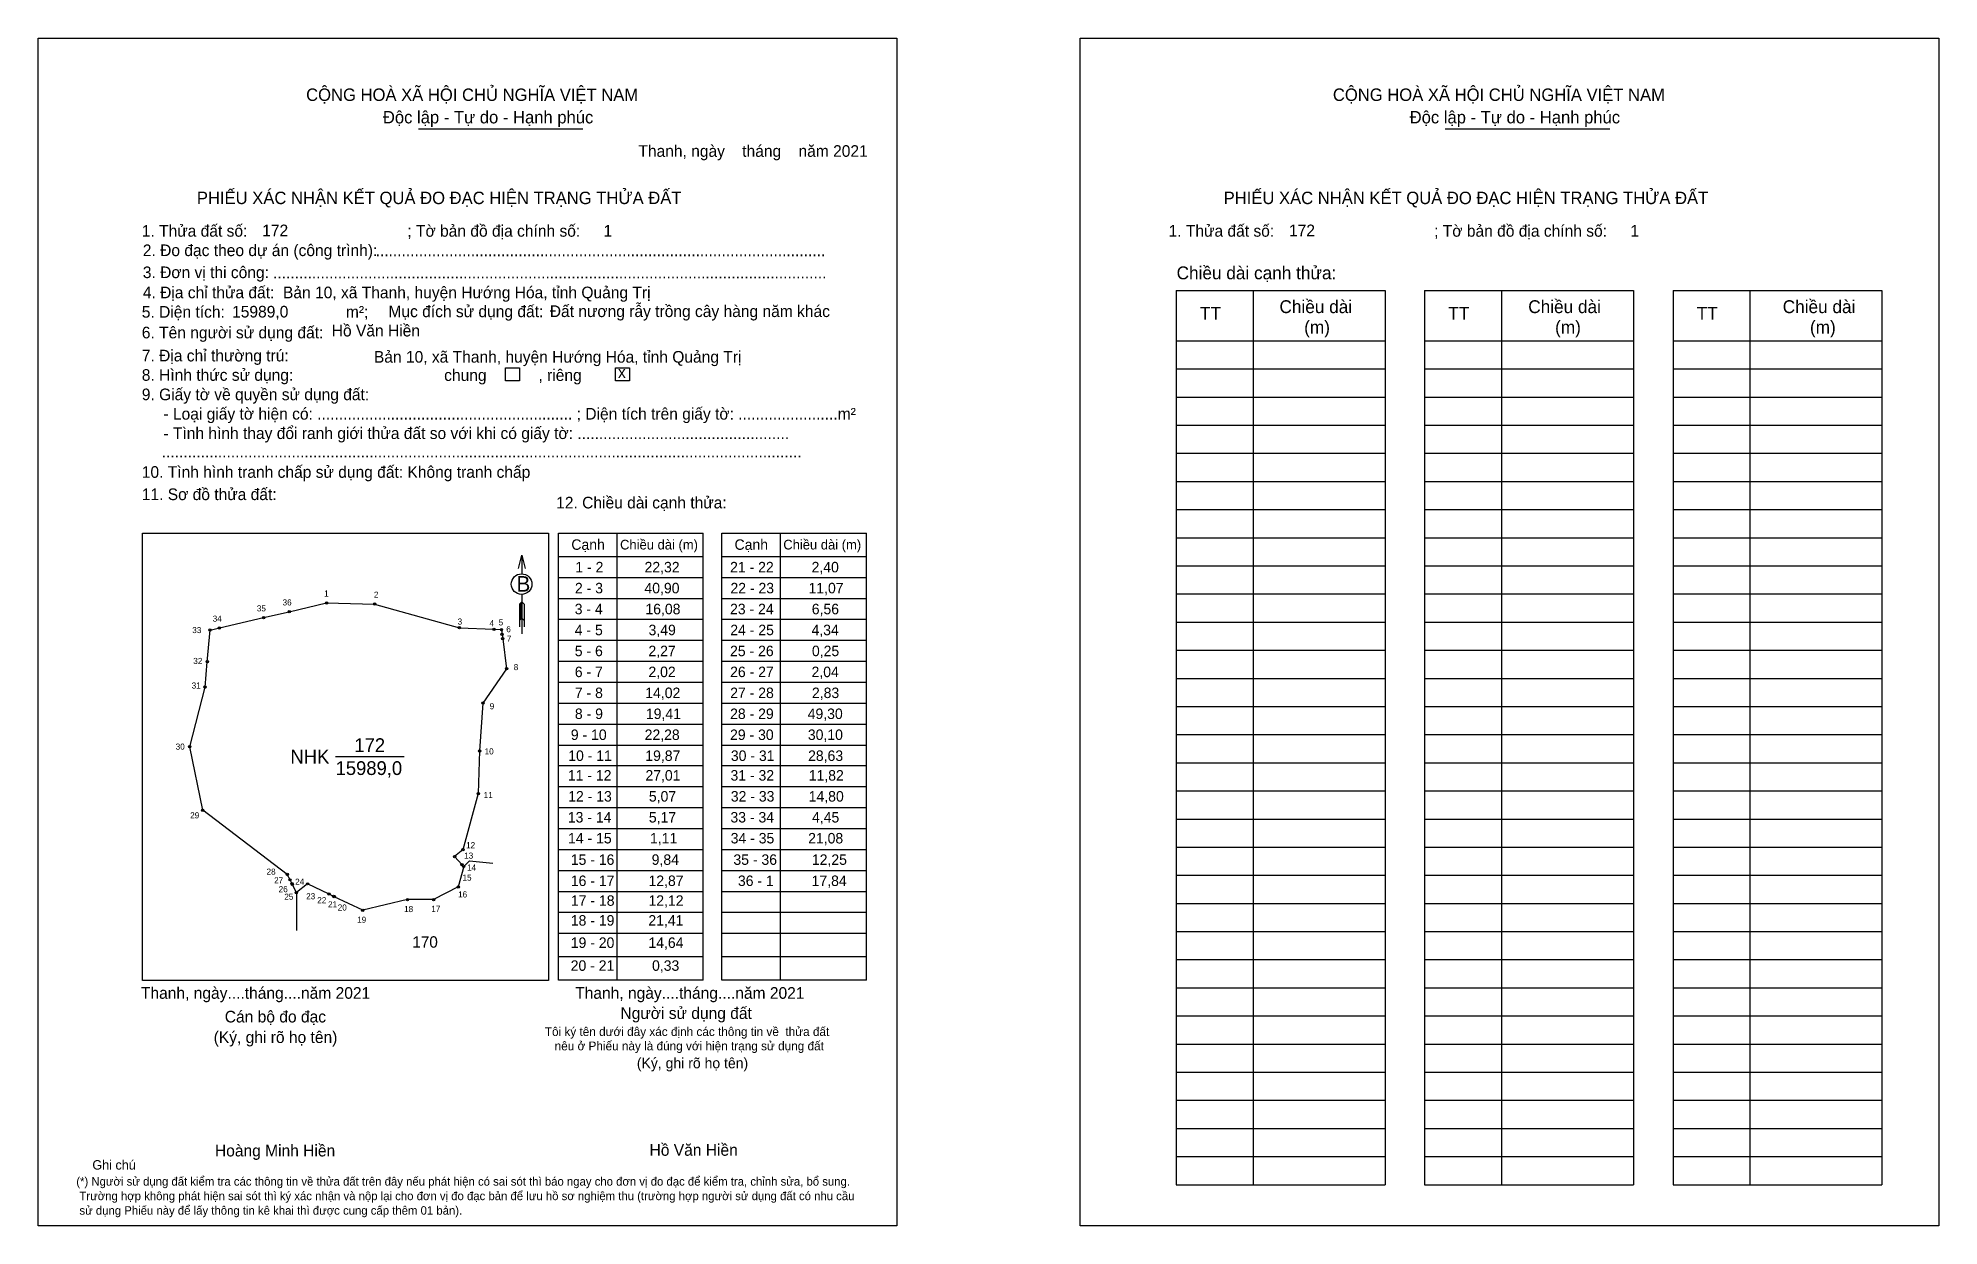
# Model space of a CAD drawing. Extents: x 546208 to 547092, y 1826021 to 1826573.
import ezdxf

# ---------------------------------------------------------------- set-up
doc = ezdxf.new("R2010")
doc.units = 0
for name, color, linetype in [('CanhThua', 7, 'Continuous'), ('kqddKhungInTrang1', 7, 'Continuous'), ('kqddKhungInTrang2', 7, 'Continuous'), ('kqddNoiDung', 7, 'Continuous'), ('kqddTemplate', 7, 'Continuous'), ('MocDinhThua', 7, 'Continuous'), ('NhanDiaChinhThua', 7, 'Continuous'), ('NhanTuCan', 7, 'Continuous'), ('RauThua', 7, 'Continuous'), ('SoHieuDinhThua', 7, 'Continuous')]:
    doc.layers.add(name, color=color, linetype=linetype)

msp = doc.modelspace()

# ---------------------------------------------------------------- linework, layer by layer
at = {"layer": 'CanhThua'}
for p, q in [((546325.15, 1826306.73), (546342.52, 1826310.77)), ((546342.52, 1826310.77), (546364.83, 1826310.25)), ((546364.83, 1826310.25), (546404.23, 1826299.26)), ((546292.69, 1826299.19), (546313.21, 1826303.96)), ((546313.21, 1826303.96), (546325.15, 1826306.73)), ((546287.04, 1826283.44), (546288.35, 1826298.19)), ((546288.35, 1826298.19), (546292.69, 1826299.19)), ((546404.23, 1826299.26), (546420.29, 1826298.55)), ((546420.29, 1826298.55), (546423.78, 1826298.39)), ((546423.78, 1826298.39), (546424.07, 1826296.14)), ((546424.07, 1826296.14), (546424.34, 1826294.14)), ((546424.34, 1826294.14), (546426.17, 1826280.23)), ((546286, 1826271.67), (546287.04, 1826283.44)), ((546426.17, 1826280.23), (546415.16, 1826264.25)), ((546278.9, 1826243.93), (546286, 1826271.67)), ((546415.16, 1826264.25), (546413.62, 1826242.02)), ((546284.97, 1826214.44), (546278.9, 1826243.93)), ((546413.62, 1826242.02), (546412.97, 1826222.16)), ((546412.97, 1826222.16), (546405.89, 1826196.09)), ((546324.23, 1826184.63), (546284.97, 1826214.44)), ((546405.89, 1826196.09), (546401.96, 1826192.89)), ((546325.51, 1826182.1), (546324.23, 1826184.63)), ((546401.96, 1826192.89), (546405.49, 1826189.12)), ((546406.25, 1826188.31), (546403.67, 1826178.81)), ((546405.49, 1826189.12), (546406.25, 1826188.31)), ((546326.43, 1826180.29), (546325.51, 1826182.1)), ((546326.54, 1826180.06), (546326.43, 1826180.29)), ((546328.49, 1826176.19), (546326.54, 1826180.06)), ((546333.65, 1826180.25), (546328.49, 1826176.19)), ((546343.63, 1826175.46), (546333.65, 1826180.25)), ((546403.67, 1826178.81), (546392.23, 1826172.92)), ((546345.79, 1826174.42), (546343.63, 1826175.46)), ((546346.08, 1826174.28), (546345.79, 1826174.42)), ((546359.28, 1826167.95), (546346.08, 1826174.28)), ((546380.11, 1826172.92), (546359.28, 1826167.95)), ((546392.23, 1826172.92), (546380.11, 1826172.92))]:
    msp.add_line(p, q, dxfattribs=at)
at = {"layer": 'kqddKhungInTrang1'}
msp.add_lwpolyline([(546208.39, 1826573.32), (546607.54, 1826573.32), (546607.54, 1826021.25), (546208.39, 1826021.25)], close=True, dxfattribs=at)
at = {"layer": 'kqddKhungInTrang2'}
msp.add_lwpolyline([(546692.69, 1826573.32), (547091.84, 1826573.32), (547091.84, 1826021.25), (546692.69, 1826021.25)], close=True, dxfattribs=at)
at = {"layer": 'kqddTemplate'}
for p, q in [((546385.19, 1826531.07), (546461.63, 1826531.07)), ((546862.37, 1826531.07), (546938.82, 1826531.07)), ((546737.37, 1826456.03), (546834.42, 1826456.03)), ((546737.37, 1826456.03), (546737.37, 1826040.42)), ((546773.09, 1826456.03), (546773.09, 1826040.42)), ((546834.42, 1826456.03), (546834.42, 1826040.42)), ((546852.81, 1826456.03), (546852.81, 1826040.42)), ((546852.81, 1826456.03), (546949.87, 1826456.03)), ((546888.53, 1826456.03), (546888.53, 1826040.42)), ((546949.87, 1826456.03), (546949.87, 1826040.42)), ((546968.26, 1826456.03), (546968.26, 1826040.42)), ((546968.26, 1826456.03), (547065.31, 1826456.03)), ((547003.97, 1826456.03), (547003.97, 1826040.42)), ((547065.31, 1826456.03), (547065.31, 1826040.42)), ((546737.37, 1826432.64), (546834.42, 1826432.64)), ((546852.81, 1826432.64), (546949.87, 1826432.64)), ((546968.26, 1826432.64), (547065.31, 1826432.64)), ((546737.37, 1826419.56), (546834.42, 1826419.56)), ((546852.81, 1826419.56), (546949.87, 1826419.56)), ((546968.26, 1826419.56), (547065.31, 1826419.56)), ((546737.37, 1826406.49), (546834.42, 1826406.49)), ((546852.81, 1826406.49), (546949.87, 1826406.49)), ((546968.26, 1826406.49), (547065.31, 1826406.49)), ((546737.37, 1826393.42), (546834.42, 1826393.42)), ((546852.81, 1826393.42), (546949.87, 1826393.42)), ((546968.26, 1826393.42), (547065.31, 1826393.42)), ((546737.37, 1826380.34), (546834.42, 1826380.34)), ((546852.81, 1826380.34), (546949.87, 1826380.34)), ((546968.26, 1826380.34), (547065.31, 1826380.34)), ((546737.37, 1826367.27), (546834.42, 1826367.27)), ((546852.81, 1826367.27), (546949.87, 1826367.27)), ((546968.26, 1826367.27), (547065.31, 1826367.27)), ((546737.37, 1826354.19), (546834.42, 1826354.19)), ((546852.81, 1826354.19), (546949.87, 1826354.19)), ((546968.26, 1826354.19), (547065.31, 1826354.19)), ((546450.34, 1826343.26), (546517.58, 1826343.26)), ((546450.34, 1826135.5), (546450.34, 1826343.26)), ((546477.39, 1826343.26), (546477.39, 1826135.5)), ((546517.58, 1826135.5), (546517.58, 1826343.26)), ((546526.2, 1826343.26), (546593.44, 1826343.26)), ((546526.2, 1826135.5), (546526.2, 1826343.26)), ((546553.24, 1826343.26), (546553.24, 1826135.5)), ((546593.44, 1826135.5), (546593.44, 1826343.26)), ((546737.37, 1826341.12), (546834.42, 1826341.12)), ((546852.81, 1826341.12), (546949.87, 1826341.12)), ((546968.26, 1826341.12), (547065.31, 1826341.12)), ((546433.21, 1826333.04), (546433.23, 1826324.33)), ((546450.34, 1826332.38), (546517.58, 1826332.38)), ((546526.2, 1826332.38), (546593.44, 1826332.38)), ((546737.37, 1826328.05), (546834.42, 1826328.05)), ((546852.81, 1826328.05), (546949.87, 1826328.05)), ((546968.26, 1826328.05), (547065.31, 1826328.05)), ((546450.34, 1826322.65), (546517.58, 1826322.65)), ((546526.2, 1826322.65), (546593.44, 1826322.65)), ((546433.25, 1826311.23), (546432.13, 1826310.16)), ((546433.25, 1826310.73), (546432.13, 1826309.66)), ((546433.25, 1826310.23), (546432.13, 1826309.16)), ((546432.13, 1826310.16), (546432.13, 1826299.64)), ((546433.25, 1826309.73), (546432.13, 1826308.66)), ((546433.25, 1826309.24), (546432.13, 1826308.17)), ((546433.25, 1826308.74), (546432.13, 1826307.67)), ((546433.24, 1826314.75), (546433.27, 1826296.4)), ((546433.25, 1826311.23), (546434.39, 1826310.16)), ((546434.39, 1826310.16), (546434.39, 1826299.64)), ((546450.34, 1826312.91), (546517.58, 1826312.91)), ((546526.2, 1826312.91), (546593.44, 1826312.91)), ((546737.37, 1826314.97), (546834.42, 1826314.97)), ((546852.81, 1826314.97), (546949.87, 1826314.97)), ((546968.26, 1826314.97), (547065.31, 1826314.97)), ((546433.25, 1826308.24), (546432.13, 1826307.17)), ((546433.26, 1826307.74), (546432.13, 1826306.67)), ((546433.26, 1826307.25), (546432.13, 1826306.17)), ((546433.26, 1826306.75), (546432.13, 1826305.68)), ((546433.26, 1826306.25), (546432.13, 1826305.18)), ((546433.26, 1826305.76), (546432.13, 1826304.68)), ((546433.26, 1826305.26), (546432.13, 1826304.18)), ((546433.26, 1826304.76), (546432.13, 1826303.68)), ((546433.26, 1826304.26), (546432.13, 1826303.18)), ((546433.26, 1826303.77), (546432.13, 1826302.69)), ((546433.26, 1826303.77), (546434.39, 1826302.69)), ((546450.34, 1826303.18), (546517.58, 1826303.18)), ((546526.2, 1826303.18), (546593.44, 1826303.18)), ((546737.37, 1826301.9), (546834.42, 1826301.9)), ((546852.81, 1826301.9), (546949.87, 1826301.9)), ((546968.26, 1826301.9), (547065.31, 1826301.9)), ((546450.34, 1826293.44), (546517.58, 1826293.44)), ((546526.2, 1826293.44), (546593.44, 1826293.44)), ((546450.34, 1826283.71), (546517.58, 1826283.71)), ((546526.2, 1826283.71), (546593.44, 1826283.71)), ((546737.37, 1826288.82), (546834.42, 1826288.82)), ((546852.81, 1826288.82), (546949.87, 1826288.82)), ((546968.26, 1826288.82), (547065.31, 1826288.82)), ((546450.34, 1826273.97), (546517.58, 1826273.97)), ((546526.2, 1826273.97), (546593.44, 1826273.97)), ((546737.37, 1826275.75), (546834.42, 1826275.75)), ((546852.81, 1826275.75), (546949.87, 1826275.75)), ((546968.26, 1826275.75), (547065.31, 1826275.75)), ((546450.34, 1826264.23), (546517.58, 1826264.23)), ((546526.2, 1826264.23), (546593.44, 1826264.23)), ((546737.37, 1826262.68), (546834.42, 1826262.68)), ((546852.81, 1826262.68), (546949.87, 1826262.68)), ((546968.26, 1826262.67), (547065.31, 1826262.67)), ((546450.34, 1826254.5), (546517.58, 1826254.5)), ((546526.2, 1826254.5), (546593.44, 1826254.5)), ((546737.37, 1826249.6), (546834.42, 1826249.6)), ((546852.81, 1826249.6), (546949.87, 1826249.6)), ((546968.26, 1826249.6), (547065.31, 1826249.6)), ((546450.34, 1826244.76), (546517.58, 1826244.76)), ((546526.2, 1826244.76), (546593.44, 1826244.76)), ((546517.58, 1826235.03), (546450.34, 1826235.03)), ((546593.44, 1826235.03), (546526.2, 1826235.03)), ((546737.37, 1826236.53), (546834.42, 1826236.53)), ((546852.81, 1826236.53), (546949.87, 1826236.53)), ((546968.26, 1826236.53), (547065.31, 1826236.53)), ((546517.58, 1826225.29), (546450.34, 1826225.29)), ((546593.44, 1826225.29), (546526.2, 1826225.29)), ((546737.37, 1826223.45), (546834.42, 1826223.45)), ((546852.81, 1826223.45), (546949.87, 1826223.45)), ((546968.26, 1826223.45), (547065.31, 1826223.45)), ((546517.58, 1826215.55), (546450.34, 1826215.55)), ((546593.44, 1826215.55), (546526.2, 1826215.55)), ((546517.58, 1826205.82), (546450.34, 1826205.82)), ((546593.44, 1826205.82), (546526.2, 1826205.82)), ((546737.37, 1826210.38), (546834.42, 1826210.38)), ((546852.81, 1826210.38), (546949.87, 1826210.38)), ((546968.26, 1826210.38), (547065.31, 1826210.38)), ((546517.58, 1826196.08), (546450.34, 1826196.08)), ((546593.44, 1826196.08), (546526.2, 1826196.08)), ((546737.37, 1826197.31), (546834.42, 1826197.31)), ((546852.81, 1826197.31), (546949.87, 1826197.31)), ((546968.26, 1826197.3), (547065.31, 1826197.3)), ((546517.58, 1826186.35), (546450.34, 1826186.35)), ((546593.44, 1826186.35), (546526.2, 1826186.35)), ((546517.58, 1826176.61), (546450.34, 1826176.61)), ((546593.44, 1826176.61), (546526.2, 1826176.61)), ((546737.37, 1826184.23), (546834.42, 1826184.23)), ((546852.81, 1826184.23), (546949.87, 1826184.23)), ((546968.26, 1826184.23), (547065.31, 1826184.23)), ((546737.37, 1826171.16), (546834.42, 1826171.16)), ((546852.81, 1826171.16), (546949.87, 1826171.16)), ((546968.26, 1826171.16), (547065.31, 1826171.16)), ((546517.58, 1826166.87), (546450.34, 1826166.87)), ((546593.44, 1826166.87), (546526.2, 1826166.87)), ((546517.58, 1826157.14), (546450.34, 1826157.14)), ((546593.44, 1826157.14), (546526.2, 1826157.14)), ((546737.37, 1826158.08), (546834.42, 1826158.08)), ((546852.81, 1826158.08), (546949.87, 1826158.08)), ((546968.26, 1826158.08), (547065.31, 1826158.08)), ((546517.58, 1826146.32), (546450.34, 1826146.32)), ((546593.44, 1826146.32), (546526.2, 1826146.32)), ((546737.37, 1826145.01), (546834.42, 1826145.01)), ((546852.81, 1826145.01), (546949.87, 1826145.01)), ((546968.26, 1826145.01), (547065.31, 1826145.01)), ((546517.58, 1826135.5), (546450.34, 1826135.5)), ((546593.44, 1826135.5), (546526.2, 1826135.5)), ((546737.37, 1826131.94), (546834.42, 1826131.94)), ((546852.81, 1826131.94), (546949.87, 1826131.94)), ((546968.26, 1826131.93), (547065.31, 1826131.93)), ((546737.37, 1826118.86), (546834.42, 1826118.86)), ((546852.81, 1826118.86), (546949.87, 1826118.86)), ((546968.26, 1826118.86), (547065.31, 1826118.86)), ((546737.37, 1826105.79), (546834.42, 1826105.79)), ((546852.81, 1826105.79), (546949.87, 1826105.79)), ((546968.26, 1826105.79), (547065.31, 1826105.79)), ((546737.37, 1826092.71), (546834.42, 1826092.71)), ((546852.81, 1826092.71), (546949.87, 1826092.71)), ((546968.26, 1826092.71), (547065.31, 1826092.71)), ((546737.37, 1826079.64), (546834.42, 1826079.64)), ((546852.81, 1826079.64), (546949.87, 1826079.64)), ((546968.26, 1826079.64), (547065.31, 1826079.64)), ((546737.37, 1826066.57), (546834.42, 1826066.57)), ((546852.81, 1826066.56), (546949.87, 1826066.56)), ((546968.26, 1826066.56), (547065.31, 1826066.56)), ((546737.37, 1826053.49), (546834.42, 1826053.49)), ((546852.81, 1826053.49), (546949.87, 1826053.49)), ((546968.26, 1826053.49), (547065.31, 1826053.49)), ((546737.37, 1826040.42), (546834.42, 1826040.42)), ((546852.81, 1826040.42), (546949.87, 1826040.42)), ((546968.26, 1826040.42), (547065.31, 1826040.42))]:
    msp.add_line(p, q, dxfattribs=at)
for points in [[(546425.65, 1826420), (546432.14, 1826420), (546432.14, 1826413.94), (546425.65, 1826413.94)], [(546476.73, 1826420), (546483.22, 1826420), (546483.22, 1826413.94), (546476.73, 1826413.94)], [(546256.96, 1826343.26), (546445.56, 1826343.26), (546445.56, 1826135.32), (546256.96, 1826135.32)]]:
    msp.add_lwpolyline(points, close=True, dxfattribs=at)
msp.add_lwpolyline([(546431.65, 1826326.73), (546433.21, 1826333.04), (546434.8, 1826326.74)], dxfattribs=at)
msp.add_circle((546433.12, 1826319.54), 4.79, dxfattribs=at)
at = {"layer": 'MocDinhThua'}
for centre in [(546342.52, 1826310.77), (546364.83, 1826310.25), (546292.69, 1826299.19), (546313.21, 1826303.96), (546325.15, 1826306.73), (546404.23, 1826299.26), (546288.35, 1826298.19), (546420.29, 1826298.55), (546423.78, 1826298.39), (546424.07, 1826296.14), (546424.34, 1826294.14), (546287.04, 1826283.44), (546426.17, 1826280.23), (546286, 1826271.67), (546415.16, 1826264.25), (546278.9, 1826243.93), (546413.62, 1826242.02), (546412.97, 1826222.16), (546284.97, 1826214.44), (546405.89, 1826196.09), (546324.23, 1826184.63), (546401.96, 1826192.89), (546405.49, 1826189.12), (546406.25, 1826188.31), (546325.51, 1826182.1), (546326.43, 1826180.29), (546326.54, 1826180.06), (546328.49, 1826176.19), (546333.65, 1826180.25), (546343.63, 1826175.46), (546403.67, 1826178.81), (546345.79, 1826174.42), (546346.08, 1826174.28), (546359.28, 1826167.95), (546380.11, 1826172.92), (546392.23, 1826172.92)]:
    msp.add_circle(centre, 0.531, dxfattribs=at)
at = {"layer": 'NhanDiaChinhThua'}
msp.add_line((546346.69, 1826239.36), (546378.55, 1826239.36), dxfattribs=at)
at = {"layer": 'RauThua'}
for p, q in [((546406.25, 1826188.31), (546408.97, 1826190.96)), ((546408.97, 1826190.96), (546413.63, 1826190.45)), ((546413.63, 1826190.45), (546419.81, 1826189.81)), ((546328.49, 1826176.19), (546328.51, 1826172.06)), ((546328.51, 1826172.06), (546328.56, 1826158.58))]:
    msp.add_line(p, q, dxfattribs=at)

# ---------------------------------------------------------------- texts
at = {"layer": 'kqddNoiDung'}
for s, height, p in [('Thanh, ngày    tháng    năm 2021  ', 5.4088, (546487.42, 1826518.11)), ('172', 5.409, (546312.59, 1826481.21)), ('1', 5.41, (546471.22, 1826481.04)), ('172', 5.409, (546789.77, 1826481.21)), ('1', 5.41, (546948.4, 1826481.04)), ('........................................................................................................', 5.40884, (546365.29, 1826471.88)), ('................................................................................................................................', 5.40884, (546317.6, 1826461.63)), ('Đất nương rẫy trồng cây hàng năm khác', 5.4088, (546446.23, 1826443.65)), ('15989,0', 5.409, (546298.58, 1826443.44)), ('Hồ Văn Hiền', 5.4088, (546344.9, 1826434.64)), ('Bản 10, xã Thanh, huyện Hướng Hóa, tỉnh Quảng Trị', 5.4088, (546364.5, 1826422.45)), ('x', 5.41, (546477.92, 1826415.35)), ('1 - 2', 4.868, (546458.11, 1826325)), ('22,32', 4.868, (546490.27, 1826325)), ('21 - 22', 4.868, (546530.03, 1826325)), ('2,40', 4.868, (546567.9, 1826325)), ('2 - 3', 4.868, (546457.92, 1826315.26)), ('40,90', 4.868, (546490.22, 1826315.26)), ('22 - 23', 4.868, (546530.18, 1826315.26)), ('11,07', 4.868, (546566.47, 1826315.26)), ('3 - 4', 4.868, (546457.81, 1826305.53)), ('16,08', 4.868, (546490.67, 1826305.53)), ('23 - 24', 4.868, (546530, 1826305.53)), ('6,56', 4.868, (546567.98, 1826305.53)), ('4 - 5', 4.868, (546457.84, 1826295.79)), ('3,49', 4.868, (546492.14, 1826295.79)), ('24 - 25', 4.868, (546530.11, 1826295.79)), ('4,34', 4.868, (546567.87, 1826295.79)), ('5 - 6', 4.868, (546457.85, 1826286.05)), ('2,27', 4.868, (546492.08, 1826286.05)), ('25 - 26', 4.868, (546530.01, 1826286.05)), ('0,25', 4.868, (546568.06, 1826286.05)), ('6 - 7', 4.868, (546457.86, 1826276.32)), ('2,02', 4.868, (546492.07, 1826276.32)), ('26 - 27', 4.868, (546530.04, 1826276.32)), ('2,04', 4.868, (546567.89, 1826276.32)), ('7 - 8', 4.868, (546457.88, 1826266.58)), ('14,02', 4.868, (546490.61, 1826266.58)), ('27 - 28', 4.868, (546530.08, 1826266.58)), ('2,83', 4.868, (546568.07, 1826266.58)), ('8 - 9', 4.868, (546457.91, 1826256.85)), ('19,41', 4.868, (546490.9, 1826256.85)), ('28 - 29', 4.868, (546530.03, 1826256.85)), ('49,30', 4.868, (546566.08, 1826256.85)), ('9 - 10', 4.868, (546456.01, 1826247.11)), ('22,28', 4.868, (546490.32, 1826247.11)), ('29 - 30', 4.868, (546530, 1826247.11)), ('30,10', 4.868, (546566.17, 1826247.11)), ('10 - 11', 4.868, (546454.81, 1826237.37)), ('19,87', 4.868, (546490.62, 1826237.37)), ('30 - 31', 4.868, (546530.39, 1826237.37)), ('28,63', 4.868, (546566.27, 1826237.37)), ('11 - 12', 4.868, (546454.63, 1826228.22)), ('27,01', 4.868, (546490.68, 1826228.22)), ('31 - 32', 4.868, (546530.21, 1826228.22)), ('11,82', 4.868, (546566.58, 1826228.22)), ('12 - 13', 4.868, (546454.78, 1826218.49)), ('5,07', 4.868, (546492.29, 1826218.49)), ('32 - 33', 4.868, (546530.36, 1826218.49)), ('14,80', 4.868, (546566.56, 1826218.49)), ('13 - 14', 4.868, (546454.61, 1826208.75)), ('5,17', 4.868, (546492.29, 1826208.75)), ('33 - 34', 4.868, (546530.19, 1826208.75)), ('4,45', 4.868, (546568.1, 1826208.75)), ('14 - 15', 4.868, (546454.72, 1826199.02)), ('1,11', 4.868, (546492.82, 1826199.02)), ('34 - 35', 4.868, (546530.3, 1826199.02)), ('21,08', 4.868, (546566.3, 1826199.02)), ('15 - 16', 4.868, (546455.99, 1826189.07)), ('9,84', 4.868, (546493.59, 1826189.07)), ('35 - 36', 4.868, (546531.57, 1826189.07)), ('12,25', 4.868, (546568.04, 1826189.07)), ('16 - 17', 4.868, (546456.01, 1826179.24)), ('12,87', 4.868, (546492.11, 1826179.24)), ('36 - 1', 4.868, (546533.67, 1826179.24)), ('17,84', 4.868, (546567.92, 1826179.24)), ('17 - 18', 4.868, (546456.06, 1826170.04)), ('12,12', 4.868, (546492.1, 1826170.04)), ('18 - 19', 4.868, (546456, 1826160.83)), ('21,41', 4.868, (546492.04, 1826160.83)), ('19 - 20', 4.868, (546455.98, 1826150.47)), ('14,64', 4.868, (546492.07, 1826150.47)), ('20 - 21', 4.868, (546455.95, 1826139.83)), ('0,33', 4.868, (546493.75, 1826139.83)), ('Thanh, ngày....tháng....năm 2021', 5.4088, (546256.22, 1826126.83)), ('Thanh, ngày....tháng....năm 2021', 5.4088, (546458.04, 1826126.83)), ('Hồ Văn Hiền', 5.4088, (546492.59, 1826053.88))]:
    msp.add_text(s, height=height, dxfattribs=at).set_placement(p)
at = {"layer": 'kqddTemplate'}
for s, height, p in [('CỘNG HOÀ XÃ HỘI CHỦ NGHĨA VIỆT NAM', 5.7694, (546332.99, 1826544.09)), ('CỘNG HOÀ XÃ HỘI CHỦ NGHĨA VIỆT NAM', 5.7694, (546810.17, 1826544.09)), ('Độc lập - Tự do - Hạnh phúc', 5.7694, (546368.67, 1826533.65)), ('Độc lập - Tự do - Hạnh phúc', 5.7694, (546845.85, 1826533.65)), ('PHIẾU XÁC NHẬN KẾT QUẢ ĐO ĐẠC HIỆN TRẠNG THỬA ĐẤT', 5.7694, (546282.23, 1826496.14)), ('PHIẾU XÁC NHẬN KẾT QUẢ ĐO ĐẠC HIỆN TRẠNG THỬA ĐẤT', 5.7694, (546759.41, 1826496.14)), ('1. Thửa đất số:                                     ; Tờ bản đồ địa chính số:', 5.4088, (546256.62, 1826480.99)), ('1. Thửa đất số:                                     ; Tờ bản đồ địa chính số:', 5.4088, (546733.81, 1826480.99)), ('2. Đo đạc theo dự án (công trình): ', 5.4088, (546257.1, 1826471.97)), ('3. Đơn vị thi công: ', 5.4088, (546257.1, 1826461.74)), ('Chiều dài cạnh thửa:', 5.9767, (546737.54, 1826461.19)), ('4. Địa chỉ thửa đất:  Bản 10, xã Thanh, huyện Hướng Hóa, tỉnh Quảng Trị', 5.4088, (546257.1, 1826452.38)), ('Mục đích sử dụng đất:', 5.4088, (546371.25, 1826443.59)), ('Chiều dài', 5.977, (546785.34, 1826445.48)), ('Chiều dài', 5.977, (546900.96, 1826445.48)), ('Chiều dài', 5.977, (547019.22, 1826445.48)), ('5. Diện tích:                            m²; ', 5.4088, (546256.62, 1826443.37)), ('TT', 5.977, (546748.4, 1826442.39)), ('(m)', 5.977, (546796.82, 1826435.97)), ('TT', 5.977, (546863.84, 1826442.39)), ('(m)', 5.977, (546913.43, 1826435.97)), ('TT', 5.977, (546979.28, 1826442.39)), ('(m)', 5.977, (547031.88, 1826435.97)), ('6. Tên người sử dụng đất:', 5.4088, (546256.62, 1826433.75)), ('7. Địa chỉ thường trú:', 5.4088, (546256.62, 1826423.03)), ('8. Hình thức sử dụng:', 5.4088, (546256.62, 1826414.02)), ('chung            , riêng', 5.4088, (546397.14, 1826413.96)), ('9. Giấy tờ về quyền sử dụng đất:', 5.4088, (546256.62, 1826405)), ('     - Loại giấy tờ hiện có: ........................................................... ; Diện tích trên giấy tờ: .......................m²', 5.40884, (546256.62, 1826395.99)), ('     - Tình hình thay đổi ranh giới thửa đất so với khi có giấy tờ: .................................................', 5.40884, (546256.62, 1826386.97)), ('....................................................................................................................................................', 5.40884, (546265.88, 1826378.41)), ('10. Tình hình tranh chấp sử dụng đất: Không tranh chấp', 5.4088, (546256.62, 1826368.94)), ('11. Sơ đồ thửa đất:', 5.4088, (546256.62, 1826358.58)), ('12. Chiều dài cạnh thửa:', 5.4088, (546449.21, 1826354.71)), ('Cạnh', 4.868, (546456.25, 1826335.47)), ('Chiều dài (m)', 4.5074, (546478.9, 1826335.63)), ('Cạnh', 4.868, (546532.1, 1826335.47)), ('Chiều dài (m)', 4.5074, (546554.76, 1826335.63)), ('B', 7.21, (546430.75, 1826316.06)), ('Người sử dụng đất', 5.4088, (546479.07, 1826117.46)), ('Cán bộ đo đạc', 5.4088, (546295.19, 1826115.83)), ('Tôi ký tên dưới đây xác định các thông tin về  thửa đất ', 4.0891, (546443.93, 1826109.53)), ('(Ký, ghi rõ họ tên)', 5.4088, (546290.02, 1826106.28)), ('nêu ở Phiếu này là đúng với hiện trạng sử dụng đất', 4.0891, (546448.49, 1826102.88)), ('(Ký, ghi rõ họ tên)', 4.868, (546486.69, 1826094.53)), ('Ghi chú', 4.381, (546233.64, 1826047.45)), ('Hoàng Minh Hiền', 5.4088, (546290.62, 1826053.57)), ('(*) Người sử dụng đất kiểm tra các thông tin về thửa đất trên đây nếu phát hiện có sai sót thì báo ngay cho đơn vị đo đạc để kiểm tra, chỉnh sửa, bổ sung.', 3.94305, (546226.18, 1826039.99)), (' Trường hợp không phát hiện sai sót thì ký xác nhận và nộp lại cho đơn vị đo đạc bản để lưu hồ sơ nghiệm thu (trường hợp người sử dụng đất có nhu cầu', 3.94305, (546226.18, 1826033.24)), (' sử dụng Phiếu này để lấy thông tin kê khai thì được cung cấp thêm 01 bản).', 3.943, (546226.18, 1826026.49))]:
    msp.add_text(s, height=height, dxfattribs=at).set_placement(p)
at = {"layer": 'NhanDiaChinhThua'}
for s, p in [('172', (546355.41, 1826241.49)), ('NHK', (546325.7, 1826236.16)), ('15989,0', (546346.69, 1826230.83))]:
    msp.add_text(s, height=6.397, dxfattribs=at).set_placement(p)
at = {"layer": 'NhanTuCan'}
msp.add_text('170', height=5.309, dxfattribs=at).set_placement((546382.35, 1826150.57))
at = {"layer": 'SoHieuDinhThua'}
for s, height, p in [('35', 2.831, (546310.09, 1826306.85)), ('36', 2.831, (546322.04, 1826309.62)), ('1', 2.83, (546341.33, 1826313.75)), ('2', 2.83, (546364.49, 1826313.21)), ('33', 2.831, (546280.08, 1826296.77)), ('34', 2.831, (546289.58, 1826302.08)), ('3', 2.83, (546403.39, 1826300.73)), ('4', 2.83, (546418.23, 1826299.98)), ('5', 2.83, (546422.47, 1826300.34)), ('6', 2.83, (546426.01, 1826297.18)), ('7', 2.83, (546426.26, 1826292.77)), ('32', 2.831, (546280.54, 1826282.42)), ('8', 2.83, (546429.46, 1826279.56)), ('31', 2.831, (546279.8, 1826271)), ('9', 2.83, (546418.32, 1826261.37)), ('30', 2.831, (546272.37, 1826242.61)), ('10', 2.831, (546415.94, 1826240.38)), ('11', 2.831, (546415.51, 1826220.09)), ('29', 2.831, (546279.11, 1826210.67)), ('13', 2.831, (546406.44, 1826191.95)), ('12', 2.831, (546407.33, 1826196.8)), ('28', 2.831, (546314.6, 1826184.5)), ('14', 2.831, (546407.78, 1826186.41)), ('27', 2.831, (546318.11, 1826180.48)), ('26', 2.831, (546320.22, 1826176.35)), ('24', 2.831, (546327.9, 1826179.82)), ('23', 2.831, (546333.01, 1826173.08)), ('16', 2.831, (546403.61, 1826173.92)), ('15', 2.831, (546405.67, 1826181.74)), ('25', 2.831, (546322.84, 1826172.87)), ('22', 2.831, (546338.17, 1826171.26)), ('21', 2.831, (546343.18, 1826169.33)), ('20', 2.831, (546347.69, 1826167.83)), ('18', 2.831, (546378.51, 1826167.11)), ('17', 2.831, (546391.16, 1826167.21)), ('19', 2.831, (546356.7, 1826162.14))]:
    msp.add_text(s, height=height, dxfattribs=at).set_placement(p)

doc.saveas('drawing.dxf')
